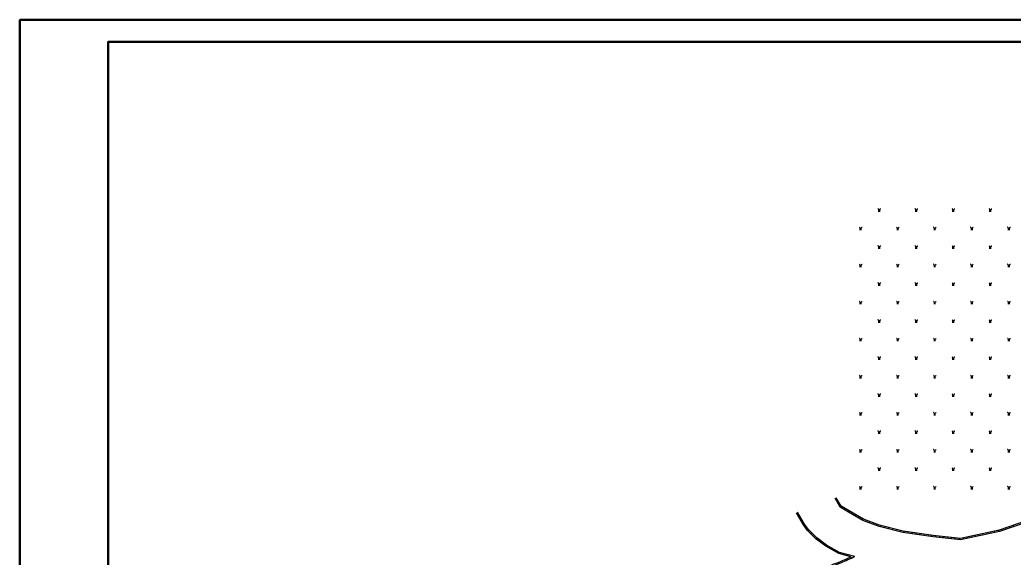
# Model space of a CAD drawing. Header units: millimetres. Extents: x 1400 to 7029, y -1119 to 1612.
# Drawn here: x 2716 to 2941.4, y 1482.9 to 1605 of the extents above; entities that cross this region are included whole.
import ezdxf

# ---------------------------------------------------------------- set-up
doc = ezdxf.new("R2010")
doc.units = ezdxf.units.MM
doc.layers.add('00_Північ', color=7, linetype='Continuous')
doc.layers.add('01_Північ', color=7, linetype='Continuous')

# ---------------------------------------------------------------- blocks, each defined once
blk = doc.blocks.new('403')
at = {"color": 0, "linetype": 'Continuous'}
for p, q in [((-0.45, 1.11), (-0.52, 1.11)), ((-0.38, 1.02), (-0.45, 1.11)), ((-0.31, 0.94), (-0.38, 1.02)), ((-0.21, 0.81), (-0.31, 0.94)), ((-0.17, 0.59), (-0.21, 0.81)), ((-0.17, 0), (-0.17, 0.59)), ((0.17, 0.59), (0.21, 0.81)), ((0.17, 0), (0.17, 0.59)), ((0.21, 0.81), (0.31, 0.94)), ((0.31, 0.94), (0.38, 1.02)), ((0.38, 1.02), (0.45, 1.11)), ((0.45, 1.11), (0.52, 1.11))]:
    blk.add_line(p, q, dxfattribs=at)

msp = doc.modelspace()

# ---------------------------------------------------------------- linework, layer by layer
at = {"lineweight": 50}
for points in [[(3582.002, 1604.9881), (3582.002, 1000.9881), (2716.002, 1000.9881), (2716.002, 1604.9881)], [(3577.002, 1599.9881), (3577.002, 1005.9881), (2736.002, 1005.9881), (2736.002, 1599.9881)]]:
    msp.add_lwpolyline(points, close=True, dxfattribs=at)
at = {"layer": '00_Північ', "linetype": 'Continuous'}
for p, q in [((2901.4034, 1496.0732), (2901.1424, 1495.9252)), ((2902.3628, 1494.5775), (2902.2094, 1494.3197)), ((2892.6922, 1492.1055), (2892.9497, 1492.2594)), ((2903.9096, 1493.657), (2903.7562, 1493.3992)), ((2905.4648, 1492.7507), (2905.3139, 1492.4914)), ((2893.616, 1490.5606), (2893.8735, 1490.7145)), ((2907.0205, 1491.8453), (2906.8696, 1491.586)), ((2908.6861, 1491.1711), (2908.5804, 1490.8903)), ((2910.3706, 1490.5369), (2910.2649, 1490.2561)), ((2912.0978, 1490.039), (2912.0248, 1489.748)), ((2940.3424, 1490.0321), (2940.4392, 1489.7482)), ((2894.6754, 1489.1073), (2894.8905, 1489.3164)), ((2895.93, 1487.8166), (2896.1451, 1488.0257)), ((2913.8437, 1489.6008), (2913.7707, 1489.3098)), ((2915.5895, 1489.1626), (2915.5165, 1488.8716)), ((2917.359, 1488.846), (2917.3179, 1488.5488)), ((2919.142, 1488.5993), (2919.1009, 1488.3022)), ((2920.925, 1488.3527), (2920.8839, 1488.0555)), ((2922.708, 1488.106), (2922.6669, 1487.8088)), ((2924.4961, 1487.9), (2924.4636, 1487.6018)), ((2931.6158, 1487.8846), (2931.6777, 1487.5911)), ((2933.3769, 1488.2565), (2933.4389, 1487.963)), ((2935.1381, 1488.6284), (2935.2001, 1488.3349)), ((2936.8993, 1489.0003), (2936.9612, 1488.7068)), ((2938.6386, 1489.4517), (2938.7353, 1489.1677)), ((2897.2946, 1486.6514), (2897.4736, 1486.8922)), ((2898.7424, 1485.5825), (2898.8907, 1485.8433)), ((2926.2855, 1487.7054), (2926.2531, 1487.4071)), ((2928.075, 1487.5107), (2928.0425, 1487.2125)), ((2929.8546, 1487.5128), (2929.9166, 1487.2192)), ((2900.3072, 1484.693), (2900.4555, 1484.9538)), ((2901.8934, 1483.8561), (2901.9682, 1484.1466)), ((2903.6364, 1483.4069), (2903.7113, 1483.6974))]:
    msp.add_line(p, q, dxfattribs=at)
at = {"layer": '00_Північ', "color": 250, "linetype": 'Continuous'}
for p, q in [((2901.8473, 1495.2903), (2901.7168, 1495.2163)), ((2892.2304, 1492.8779), (2892.3591, 1492.9549)), ((2903.1362, 1494.1172), (2903.0595, 1493.9883)), ((2904.687, 1493.2034), (2904.6115, 1493.0738)), ((2906.2427, 1492.298), (2906.1672, 1492.1684)), ((2893.1541, 1491.333), (2893.2829, 1491.41)), ((2907.8438, 1491.4882), (2907.7909, 1491.3478)), ((2909.5284, 1490.854), (2909.4755, 1490.7136)), ((2911.2249, 1490.2581), (2911.1884, 1490.1126)), ((2941.1943, 1490.3224), (2941.2427, 1490.1804)), ((2894.1352, 1489.8259), (2894.2568, 1489.9138)), ((2895.3027, 1488.462), (2895.4102, 1488.5665)), ((2912.9708, 1489.8199), (2912.9342, 1489.6744)), ((2914.7166, 1489.3817), (2914.6801, 1489.2362)), ((2916.4675, 1488.9694), (2916.4469, 1488.8208)), ((2918.2505, 1488.7227), (2918.2299, 1488.5741)), ((2920.0335, 1488.476), (2920.013, 1488.3274)), ((2921.8165, 1488.2293), (2921.796, 1488.0808)), ((2923.6014, 1487.9974), (2923.5851, 1487.8483)), ((2925.3908, 1487.8027), (2925.3746, 1487.6536)), ((2932.4963, 1488.0706), (2932.5273, 1487.9238)), ((2934.2575, 1488.4425), (2934.2885, 1488.2957)), ((2936.0187, 1488.8144), (2936.0497, 1488.6676)), ((2937.7798, 1489.1862), (2937.8108, 1489.0395)), ((2939.4905, 1489.7419), (2939.5389, 1489.5999)), ((2896.5723, 1487.1884), (2896.6618, 1487.3088)), ((2898.0169, 1486.1145), (2898.1063, 1486.2349)), ((2927.1802, 1487.608), (2927.164, 1487.4589)), ((2928.9697, 1487.4134), (2928.9535, 1487.2643)), ((2930.7352, 1487.6987), (2930.7662, 1487.5519)), ((2899.5248, 1485.1378), (2899.5989, 1485.2682)), ((2901.0897, 1484.2482), (2901.1638, 1484.3786)), ((2902.7649, 1483.6315), (2902.8023, 1483.7768)), ((2904.356, 1483.1689), (2904.4182, 1483.0324))]:
    msp.add_line(p, q, dxfattribs=at)
at = {"layer": '00_Північ', "color": 5, "linetype": 'Continuous', "flags": 128}
msp.add_lwpolyline([(2944.5661, 1506.8104), (2944.8334, 1503.2304), (2945.5415, 1500.6618), (2946.6479, 1498.9087), (2948.5319, 1497.219), (2949.4453, 1495.6976), (2948.3894, 1493.9931), (2946.2988, 1491.9287), (2944.4989, 1491.1313), (2938.0691, 1488.9407), (2929.2582, 1487.0802), (2923.0586, 1487.7547), (2916.1698, 1488.7077), (2910.794, 1490.0569), (2907.1208, 1491.4398), (2903.8436, 1493.3472), (2901.973, 1494.4603), (2900.84, 1496.4586)], dxfattribs=at)
at = {"layer": '00_Північ', "linetype": 'Continuous', "flags": 128}
msp.add_lwpolyline([(2944.2669, 1506.7881), (2944.5365, 1503.1789), (2945.2641, 1500.5393), (2946.4165, 1498.7132), (2948.2979, 1497.0259), (2949.0939, 1495.7001), (2948.1532, 1494.1815), (2946.1271, 1492.1807), (2944.3896, 1491.411), (2937.9895, 1489.2305), (2929.2431, 1487.3836), (2923.0954, 1488.0524), (2916.227, 1489.0026), (2910.8836, 1490.3437), (2907.25, 1491.7118), (2903.9958, 1493.6057), (2902.1948, 1494.6775), (2901.101, 1496.6066)], dxfattribs=at)
msp.add_lwpolyline([(2893.8017, 1478.1473), (2900.0771, 1481.3911, 0.02109854), (2902.0383, 1482.1404, 0.00539952), (2904.4296, 1483.2025), (2901.6851, 1483.9098), (2898.6997, 1485.6068), (2896.458, 1487.2734), (2894.5952, 1489.1898), (2893.673, 1490.4652), (2892.0422, 1493.1926)], format="xyb", dxfattribs=at)
at = {"layer": '00_Північ', "color": 5, "linetype": 'Continuous', "flags": 128}
msp.add_lwpolyline([(2892.1212, 1476.941), (2900.1944, 1481.114, 0.0208676), (2902.1571, 1481.865, 0.00713518), (2905.3199, 1483.2829), (2901.7986, 1484.1903), (2898.864, 1485.8585), (2896.6563, 1487.4998), (2894.8255, 1489.3833), (2893.9237, 1490.6304), (2892.2997, 1493.3466)], format="xyb", dxfattribs=at)

# ---------------------------------------------------------------- block references
at = {"layer": '01_Північ', "color": 7, "xscale": 0.6, "yscale": 0.6, "zscale": 0.6}
for p in [(2910.8496, 1561.477), (2919.2496, 1561.477), (2927.6496, 1561.477), (2936.0496, 1561.477), (2906.6496, 1557.277), (2915.0496, 1557.277), (2923.4496, 1557.277), (2931.8496, 1557.277), (2940.2496, 1557.277), (2910.8496, 1553.077), (2919.2496, 1553.077), (2927.6496, 1553.077), (2936.0496, 1553.077), (2906.6496, 1548.877), (2915.0496, 1548.877), (2923.4496, 1548.877), (2931.8496, 1548.877), (2940.2496, 1548.877), (2910.8496, 1544.677), (2919.2496, 1544.677), (2927.6496, 1544.677), (2936.0496, 1544.677), (2906.6496, 1540.477), (2906.6496, 1540.477), (2915.0496, 1540.477), (2915.0496, 1540.477), (2923.4496, 1540.477), (2923.4496, 1540.477), (2931.8496, 1540.477), (2931.8496, 1540.477), (2940.2496, 1540.477), (2940.2496, 1540.477), (2910.8496, 1536.277), (2919.2496, 1536.277), (2927.6496, 1536.277), (2936.0496, 1536.277), (2906.6496, 1532.077), (2915.0496, 1532.077), (2923.4496, 1532.077), (2931.8496, 1532.077), (2940.2496, 1532.077), (2910.8496, 1527.877), (2919.2496, 1527.877), (2927.6496, 1527.877), (2936.0496, 1527.877), (2906.6496, 1523.677), (2915.0496, 1523.677), (2923.4496, 1523.677), (2931.8496, 1523.677), (2940.2496, 1523.677), (2910.8496, 1519.477), (2919.2496, 1519.477), (2927.6496, 1519.477), (2936.0496, 1519.477), (2906.6496, 1515.277), (2915.0496, 1515.277), (2923.4496, 1515.277), (2931.8496, 1515.277), (2940.2496, 1515.277), (2910.8496, 1511.077), (2919.2496, 1511.077), (2927.6496, 1511.077), (2936.0496, 1511.077), (2906.6496, 1506.877), (2915.0496, 1506.877), (2923.4496, 1506.877), (2931.8496, 1506.877), (2940.2496, 1506.877), (2910.8496, 1502.677), (2919.2496, 1502.677), (2927.6496, 1502.677), (2936.0496, 1502.677), (2906.6496, 1498.477), (2915.0496, 1498.477), (2923.4496, 1498.477), (2931.8496, 1498.477), (2940.2496, 1498.477)]:
    msp.add_blockref('403', p, dxfattribs=at)

doc.saveas('drawing.dxf')
